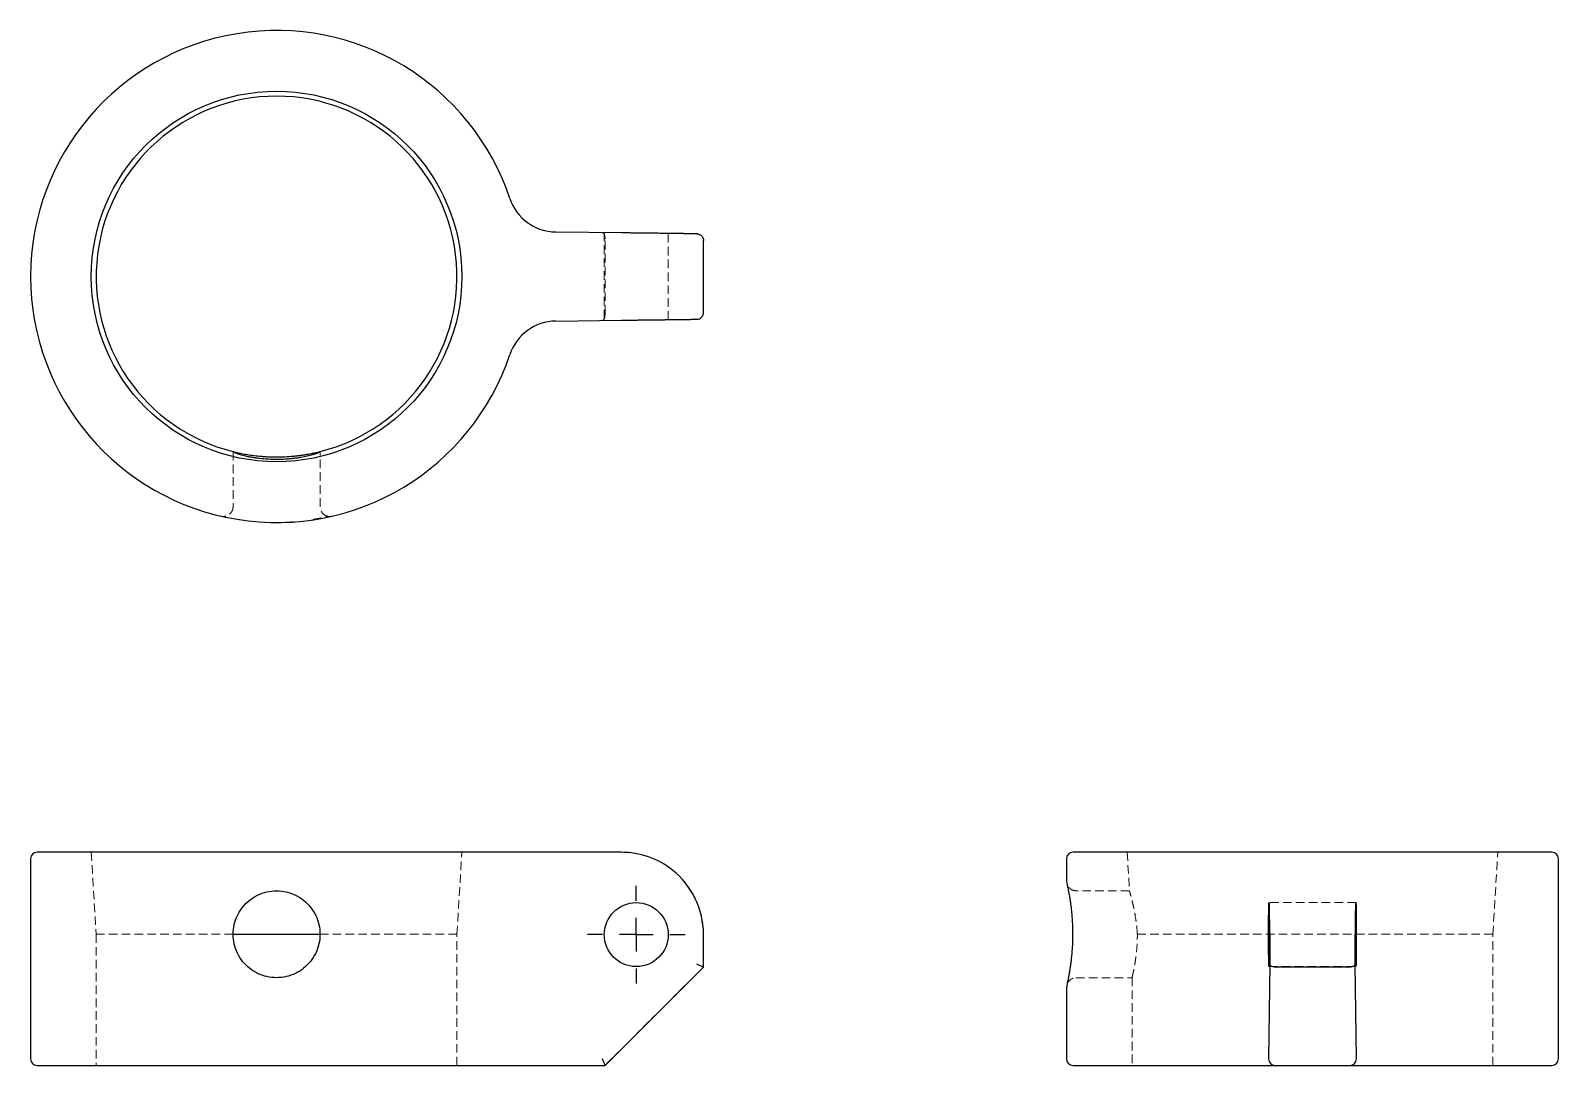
# Model space of a CAD drawing. Header units: millimetres. Extents: x 33 to 260, y 41 to 195.
import ezdxf

# ---------------------------------------------------------------- set-up
doc = ezdxf.new("R2010")
doc.units = ezdxf.units.MM
doc.linetypes.add('HIDDEN', pattern=[1.905, 1.27, -0.635])
doc.layers.add('10', color=7, linetype='Continuous')

# ---------------------------------------------------------------- blocks, each defined once
blk = doc.blocks.new('SW_CENTERMARKSYMBOL_0')
at = {"layer": '10', "color": 0}
for p, q in [((0, 5), (0, 7.24)), ((0, 0), (0, 2.5)), ((-5, 0), (-7.24, 0)), ((0, 0), (-2.5, 0)), ((0, 0), (0, -2.5)), ((0, 0), (2.5, 0)), ((5, 0), (7.24, 0)), ((0, -5), (0, -7.24))]:
    blk.add_line(p, q, dxfattribs=at)

msp = doc.modelspace()

# ---------------------------------------------------------------- linework, layer by layer
at = {"color": 7, "linetype": 'Continuous', "lineweight": 25}
for p, q in [((120.61, 164.51), (110.87, 164.63)), ((132.76, 152.68), (132.76, 163.4)), ((110.87, 151.44), (120.61, 151.56)), ((103.13, 72.68), (33.97, 72.68)), ((110.86, 72.68), (103.13, 72.68)), ((120.6, 72.68), (110.86, 72.68)), ((211.77, 72.68), (187.54, 72.68)), ((217.41, 72.68), (211.77, 72.68)), ((217.54, 72.68), (217.41, 72.68)), ((228.54, 72.68), (217.54, 72.68)), ((228.66, 72.68), (228.54, 72.68)), ((234.3, 72.68), (228.66, 72.68)), ((258.53, 72.68), (234.3, 72.68)), ((33, 71.71), (33, 42.05)), ((186.57, 71.71), (186.57, 68.43)), ((259.5, 42.05), (259.5, 71.71)), ((186.57, 68.43), (186.68, 67.87)), ((63.02, 60.53), (75.91, 60.53)), ((132.76, 55.66), (132.76, 60.53)), ((216.7, 60.53), (216.7, 56.07)), ((229.37, 56.07), (229.37, 60.53)), ((118.17, 41.08), (132.76, 55.66)), ((216.7, 56.07), (216.53, 42.05)), ((228.39, 55.66), (217.68, 55.66)), ((217.68, 55.66), (217.68, 55.66)), ((228.4, 55.66), (228.39, 55.66)), ((229.55, 42.05), (229.37, 56.07)), ((186.68, 53.18), (186.57, 52.62)), ((186.57, 52.62), (186.57, 42.05)), ((33.97, 41.08), (103.13, 41.08)), ((103.13, 41.08), (110.86, 41.08)), ((110.86, 41.08), (118.17, 41.08)), ((118.17, 41.08), (118.17, 41.08)), ((187.54, 41.08), (211.77, 41.08)), ((211.77, 41.08), (217.41, 41.08)), ((217.41, 41.08), (217.51, 41.08)), ((217.51, 41.08), (228.57, 41.08)), ((228.57, 41.08), (228.66, 41.08)), ((228.66, 41.08), (234.3, 41.08)), ((234.3, 41.08), (258.53, 41.08))]:
    msp.add_line(p, q, dxfattribs=at)
at = {"color": 7, "linetype": 'HIDDEN', "lineweight": 18}
for p, q in [((118.05, 164.54), (118.05, 151.53)), ((118.17, 152.51), (118.17, 163.57)), ((127.53, 151.65), (127.53, 164.42)), ((63.02, 132.08), (63.02, 123.93)), ((75.91, 123.93), (75.91, 132.08)), ((61.89, 122.51), (61.89, 122.5)), ((77.04, 122.5), (77.05, 122.51)), ((63.93, 121.99), (64.02, 121.98)), ((68.1, 121.6), (68.25, 121.59)), ((70.67, 121.59), (70.79, 121.6)), ((75.4, 122.06), (75.47, 122.07)), ((42, 72.68), (42.72, 60.53)), ((96.21, 60.53), (96.94, 72.68)), ((195.57, 72.68), (195.91, 66.95)), ((249.78, 60.53), (250.51, 72.68)), ((186.68, 67.87), (186.68, 67.86)), ((195.91, 66.97), (187.98, 66.97)), ((229.48, 65.21), (216.59, 65.21)), ((63.02, 60.53), (42.72, 60.53)), ((42.72, 60.53), (42.72, 41.08)), ((96.21, 60.53), (75.91, 60.53)), ((96.21, 41.08), (96.21, 60.53)), ((132.76, 60.53), (132.76, 55.66)), ((249.78, 60.53), (197.08, 60.53)), ((249.78, 41.08), (249.78, 60.53)), ((132.76, 55.66), (118.17, 41.08)), ((132.76, 55.66), (132.76, 55.66)), ((132.76, 55.66), (132.76, 55.66)), ((216.59, 55.73), (229.48, 55.73)), ((186.68, 53.19), (186.68, 53.18)), ((187.98, 54.08), (196.3, 54.08)), ((196.29, 54.11), (196.29, 41.08)), ((118.17, 41.08), (118.17, 41.08))]:
    msp.add_line(p, q, dxfattribs=at)
at = {"color": 7, "linetype": 'Continuous', "lineweight": 25}
for centre, radius in [((69.47, 158.04), 27.47), ((122.79, 60.47), 4.74)]:
    msp.add_circle(centre, radius, dxfattribs=at)
for centre, radius, start, end in [((69.47, 158.04), 36.47, 18.5052, 341.4947), ((69.47, 158.04), 26.74, 283.9402, 256.0598), ((110.97, 171.93), 7.29, 198.5052, 269.2778), ((110.97, 144.15), 7.29, 90.7225, 161.4947), ((33.97, 71.71), 0.972, 90, 180), ((187.54, 71.71), 0.972, 90, 180), ((258.53, 71.71), 0.972, 0, 90), ((33.97, 42.05), 0.972, 180, 270), ((187.54, 42.05), 0.972, 180, 270), ((258.53, 42.05), 0.972, 270, 0)]:
    msp.add_arc(centre, radius, start, end, dxfattribs=at)
at = {"color": 7, "linetype": 'HIDDEN', "lineweight": 18}
for centre, major_axis, ratio, start_param, end_param in [((117.77, 163.57), (0.012, 0.972), 0.41419, 4.721304, 6.283185), ((119.14, 163.56), (-0.688, 0.696), 0.987472, 0.776484, 0.785398), ((117.77, 152.5), (-0.012, 0.972), 0.41419, 3.141593, 4.703474), ((119.14, 152.52), (0.688, 0.696), 0.987472, 2.356194, 2.365109), ((131.78, 56.07), (0.972, -0.403), 0.004457, 0.001848, 1.560037), ((117.77, 42.05), (-0.403, 0.972), 0.010759, 3.146051, 4.707932)]:
    msp.add_ellipse(centre, major_axis=major_axis, ratio=ratio, start_param=start_param, end_param=end_param, dxfattribs=at)
at = {"color": 7, "linetype": 'Continuous', "lineweight": 25}
for centre, ratio in [((216.59, 60.47), 0.01261), ((229.48, 60.47), 0.012606)]:
    msp.add_ellipse(centre, major_axis=(0, 4.74), ratio=ratio, dxfattribs=at)
for centre, major_axis, ratio, start_param, end_param in [((131.78, 56.07), (0.972, -0.403), 0.004458, 6.283184, 7.843219), ((217.68, 56.07), (0.972, -0.006), 0.41419, 3.156814, 4.715003), ((228.4, 56.07), (0.972, 0.006), 0.41419, 4.709781, 6.26797), ((117.77, 42.05), (-0.403, 0.972), 0.010763, 3.146049, 4.707931), ((217.5, 42.05), (-0.685, 0.694), 0.99479, 0.794314, 2.356196), ((217.52, 42.05), (0.696, 0.688), 0.987469, 3.918075, 3.92699), ((228.56, 42.05), (0.696, -0.688), 0.987474, 5.497786, 5.506701), ((228.57, 42.05), (0.685, 0.694), 0.994792, 3.926992, 5.488874)]:
    msp.add_ellipse(centre, major_axis=major_axis, ratio=ratio, start_param=start_param, end_param=end_param, dxfattribs=at)
for points, knots in [([(131.8, 164.37), (131.8, 164.37), (131.79, 164.37), (131.78, 164.37), (131.76, 164.37), (131.73, 164.37), (131.69, 164.37), (131.65, 164.37), (131.6, 164.37), (131.54, 164.37), (131.48, 164.37), (131.42, 164.37), (131.35, 164.38), (131.27, 164.38), (131.2, 164.38), (131.12, 164.38), (131.03, 164.38), (130.95, 164.38), (130.86, 164.38), (130.77, 164.38), (130.68, 164.38), (130.59, 164.38), (130.5, 164.39), (130.41, 164.39), (130.32, 164.39), (130.22, 164.39), (130.13, 164.39), (130.04, 164.39), (129.95, 164.39), (129.86, 164.39), (129.78, 164.4), (129.69, 164.4), (129.61, 164.4), (129.53, 164.4), (129.45, 164.4), (129.37, 164.4), (129.29, 164.4), (129.22, 164.4), (129.15, 164.4), (129.09, 164.4), (129.02, 164.4), (128.96, 164.41), (128.91, 164.41), (128.85, 164.41), (128.81, 164.41), (128.76, 164.41), (128.72, 164.41), (128.68, 164.41), (128.64, 164.41), (128.61, 164.41), (128.59, 164.41), (128.57, 164.41), (128.55, 164.41), (128.53, 164.41), (128.38, 164.41), (128.07, 164.42), (127.59, 164.42), (127.09, 164.43), (126.57, 164.44), (126.02, 164.44), (125.47, 164.45), (124.89, 164.46), (124.31, 164.46), (123.71, 164.47), (123.1, 164.48), (122.49, 164.49), (121.87, 164.49), (121.24, 164.5), (120.82, 164.51), (120.61, 164.51)], [0, 0, 0, 0, 0.018047, 0.035768, 0.053162, 0.070229, 0.086968, 0.10338, 0.119463, 0.135216, 0.15064, 0.165733, 0.180494, 0.194923, 0.209019, 0.222782, 0.236211, 0.249306, 0.262067, 0.274493, 0.286585, 0.298343, 0.309766, 0.320855, 0.331609, 0.34203, 0.352117, 0.361871, 0.371292, 0.38038, 0.389135, 0.397559, 0.40565, 0.41341, 0.420839, 0.427936, 0.434703, 0.441139, 0.447245, 0.45302, 0.458465, 0.46358, 0.468365, 0.47282, 0.476945, 0.48074, 0.484205, 0.48734, 0.490145, 0.492619, 0.494764, 0.496578, 0.498063, 0.499217, 0.50004, 0.535665, 0.571321, 0.607011, 0.642729, 0.67847, 0.714226, 0.749985, 0.785741, 0.821486, 0.857213, 0.892923, 0.928617, 0.964304, 1, 1, 1, 1]), ([(131.8, 164.37), (132.05, 164.37), (132.3, 164.26), (132.65, 163.9), (132.76, 163.65), (132.76, 163.4)], [0, 0, 0, 0, 0.5, 0.5, 1, 1, 1, 1]), ([(120.61, 151.56), (120.72, 151.56), (120.93, 151.57), (121.24, 151.57), (121.54, 151.58), (121.84, 151.58), (122.13, 151.58), (122.42, 151.59), (122.7, 151.59), (122.97, 151.59), (123.23, 151.6), (123.49, 151.6), (123.74, 151.6), (123.98, 151.61), (124.22, 151.61), (124.45, 151.61), (124.67, 151.61), (124.88, 151.62), (125.09, 151.62), (125.29, 151.62), (125.48, 151.62), (125.66, 151.63), (125.84, 151.63), (126.01, 151.63), (126.18, 151.63), (126.34, 151.64), (126.49, 151.64), (126.63, 151.64), (126.77, 151.64), (126.91, 151.64), (127.03, 151.64), (127.15, 151.65), (127.27, 151.65), (127.38, 151.65), (127.48, 151.65), (127.58, 151.65), (127.67, 151.65), (127.76, 151.65), (127.84, 151.65), (127.92, 151.66), (127.99, 151.66), (128.06, 151.66), (128.12, 151.66), (128.18, 151.66), (128.23, 151.66), (128.28, 151.66), (128.32, 151.66), (128.36, 151.66), (128.4, 151.66), (128.43, 151.66), (128.45, 151.66), (128.48, 151.66), (128.5, 151.66), (128.51, 151.66), (128.67, 151.66), (128.96, 151.67), (129.36, 151.67), (129.73, 151.68), (130.08, 151.68), (130.4, 151.69), (130.69, 151.69), (130.95, 151.69), (131.17, 151.7), (131.36, 151.7), (131.52, 151.7), (131.65, 151.7), (131.74, 151.7), (131.79, 151.7), (131.79, 151.7), (131.8, 151.7)], [0, 0, 0, 0, 0.018049, 0.035771, 0.053167, 0.070235, 0.086976, 0.103389, 0.119473, 0.135228, 0.150653, 0.165747, 0.180509, 0.19494, 0.209037, 0.222801, 0.236231, 0.249327, 0.262088, 0.274516, 0.286608, 0.298366, 0.30979, 0.320879, 0.331634, 0.342056, 0.352143, 0.361897, 0.371318, 0.380407, 0.389162, 0.397586, 0.405678, 0.413438, 0.420867, 0.427964, 0.434731, 0.441167, 0.447273, 0.453048, 0.458493, 0.463608, 0.468393, 0.472848, 0.476973, 0.480768, 0.484233, 0.487368, 0.490172, 0.492647, 0.494791, 0.496605, 0.498089, 0.499243, 0.500067, 0.535691, 0.571347, 0.607036, 0.642753, 0.678493, 0.714246, 0.750004, 0.785758, 0.821499, 0.857224, 0.892931, 0.928622, 0.964307, 1, 1, 1, 1]), ([(75.91, 132.08), (75.91, 132.06), (75.87, 132.02), (75.74, 131.95), (75.69, 131.93), (75.57, 131.87), (75.5, 131.84), (75.26, 131.75), (75.06, 131.69), (74.59, 131.55), (74.32, 131.48), (73.73, 131.34), (73.41, 131.27), (72.89, 131.18), (72.7, 131.15), (72.33, 131.1), (72.14, 131.07), (71.76, 131.03), (71.56, 131.01), (71.15, 130.97), (70.95, 130.96), (70.32, 130.92), (69.9, 130.91), (69.05, 130.91), (68.62, 130.92), (67.79, 130.97), (67.39, 131), (66.8, 131.07), (66.61, 131.1), (66.23, 131.15), (66.05, 131.18), (65.71, 131.24), (65.54, 131.27), (65.21, 131.34), (65.06, 131.37), (64.61, 131.48), (64.35, 131.55), (63.88, 131.68), (63.68, 131.75), (63.36, 131.87), (63.23, 131.93), (63.07, 132.02), (63.02, 132.06), (63.02, 132.08)], [0, 0, 0, 0, 0.0625, 0.0625, 0.09375, 0.09375, 0.125, 0.125, 0.1875, 0.1875, 0.25, 0.25, 0.3125, 0.3125, 0.34375, 0.34375, 0.375, 0.375, 0.40625, 0.40625, 0.4375, 0.4375, 0.5, 0.5, 0.5625, 0.5625, 0.625, 0.625, 0.65625, 0.65625, 0.6875, 0.6875, 0.71875, 0.71875, 0.75, 0.75, 0.8125, 0.8125, 0.875, 0.875, 0.9375, 0.9375, 1, 1, 1, 1]), ([(63.02, 132.08), (63.02, 132.08), (63.07, 132.07), (63.19, 132.04), (63.24, 132.03), (63.36, 132), (63.44, 131.98), (63.68, 131.93), (63.88, 131.88), (64.23, 131.81), (64.35, 131.79), (64.62, 131.74), (64.76, 131.71), (65.21, 131.63), (65.53, 131.58), (66.23, 131.49), (66.61, 131.44), (67.19, 131.39), (67.39, 131.37), (67.79, 131.35), (68, 131.33), (68.62, 131.3), (69.04, 131.29), (69.88, 131.29), (70.31, 131.3), (71.14, 131.34), (71.54, 131.37), (72.13, 131.43), (72.32, 131.45), (72.69, 131.49), (72.87, 131.51), (73.22, 131.56), (73.39, 131.58), (73.71, 131.63), (73.87, 131.66), (74.32, 131.74), (74.59, 131.79), (75.05, 131.88), (75.25, 131.93), (75.58, 132), (75.7, 132.03), (75.87, 132.07), (75.91, 132.08), (75.91, 132.08)], [0, 0, 0, 0, 0.0625, 0.0625, 0.09375, 0.09375, 0.125, 0.125, 0.1875, 0.1875, 0.21875, 0.21875, 0.25, 0.25, 0.3125, 0.3125, 0.375, 0.375, 0.40625, 0.40625, 0.4375, 0.4375, 0.5, 0.5, 0.5625, 0.5625, 0.625, 0.625, 0.65625, 0.65625, 0.6875, 0.6875, 0.71875, 0.71875, 0.75, 0.75, 0.8125, 0.8125, 0.875, 0.875, 0.9375, 0.9375, 1, 1, 1, 1]), ([(132.76, 60.53), (132.76, 64.16), (129.71, 70.46), (123.33, 72.68), (120.6, 72.68)], [-1.570796, -1.570796, -1.570796, -1.570796, -0.673198, 0, 0, 0, 0]), ([(63.03, 60.52), (63.03, 61.01), (63.13, 61.98), (63.94, 64.27), (66.08, 66.42), (69.47, 67.19), (72.37, 66.52), (74.67, 64.68), (75.96, 62.02), (75.96, 59.04), (74.67, 56.37), (72.37, 54.53), (70.43, 54.08), (69.47, 54.08)], [0.8003841, 0.8003841, 0.8003841, 0.8003841, 0.8289693, 0.8575545, 0.9433099, 1.0004802, 1.0576505, 1.1148208, 1.1719911, 1.2291614, 1.2863317, 1.343502, 1.4006723, 1.4006723, 1.4006723, 1.4006723]), ([(186.68, 67.86), (186.68, 67.86), (186.68, 67.84), (186.72, 67.68), (186.77, 67.41), (186.85, 67.03), (186.94, 66.53), (187.05, 65.9), (187.16, 65.15), (187.27, 64.28), (187.37, 63.34), (187.43, 62.49), (187.47, 61.63), (187.49, 60.68), (187.48, 59.54), (187.41, 58.24), (187.31, 57.12), (187.21, 56.22), (187.11, 55.55), (187.01, 54.91), (186.91, 54.34), (186.82, 53.84), (186.74, 53.47), (186.69, 53.22), (186.69, 53.2), (186.68, 53.19)], [0, 0, 0, 0, 0.036476, 0.077487, 0.116591, 0.153731, 0.200162, 0.243089, 0.2825, 0.335034, 0.37985, 0.417066, 0.450425, 0.490905, 0.539256, 0.595559, 0.660067, 0.695539, 0.73318, 0.773022, 0.815062, 0.859282, 0.90568, 0.954193, 1, 1, 1, 1]), ([(69.47, 54.08), (68.5, 54.08), (66.57, 54.53), (64.26, 56.37), (63.19, 58.59), (63.03, 60.04), (63.03, 60.52)], [0.6002881, 0.6002881, 0.6002881, 0.6002881, 0.6574584, 0.7146287, 0.771799, 0.8003841, 0.8003841, 0.8003841, 0.8003841])]:
    msp.add_open_spline(points, degree=3, knots=knots, dxfattribs=at)
msp.add_open_spline([(131.8, 151.7), (132.05, 151.71), (132.55, 151.92), (132.76, 152.42), (132.76, 152.68)], degree=3, dxfattribs=at)
at = {"color": 7, "linetype": 'HIDDEN', "lineweight": 18}
for points, knots in [([(61.28, 122.5), (61.38, 122.48), (61.58, 122.45), (61.8, 122.49), (61.9, 122.51)], [0, 0, 0, 0, 0.501357, 1, 1, 1, 1]), ([(63.03, 123.93), (63.01, 123.77), (62.98, 123.44), (62.73, 123.01), (62.36, 122.66), (62.05, 122.56), (61.89, 122.51)], [0, 0, 0, 0, 0.250131, 0.50059, 0.749998, 1, 1, 1, 1]), ([(74.86, 122.02), (74.89, 122.03), (75.12, 122.06), (75.52, 122.14), (76.04, 122.24), (76.47, 122.34), (76.82, 122.43), (76.94, 122.46), (77, 122.48)], [0, 0, 0, 0, 0.022982, 0.195594, 0.379879, 0.575524, 0.782257, 1, 1, 1, 1]), ([(77.05, 122.51), (76.89, 122.56), (76.58, 122.66), (76.21, 123.01), (75.96, 123.44), (75.93, 123.77), (75.91, 123.93)], [0, 0, 0, 0, 0.24999, 0.4994, 0.749873, 1, 1, 1, 1]), ([(76.97, 122.49), (77.08, 122.48), (77.31, 122.44), (77.53, 122.48), (77.64, 122.5)], [0, 0, 0, 0, 0.499195, 1, 1, 1, 1]), ([(70.79, 121.6), (70.9, 121.6), (71.23, 121.61), (71.73, 121.65), (72.11, 121.68), (72.27, 121.69)], [0, 0, 0, 0, 0.206825, 0.670837, 1, 1, 1, 1]), ([(120.6, 72.68), (121.13, 72.66), (122.19, 72.62), (123.76, 72.3), (125.27, 71.79), (126.7, 71.08), (128.02, 70.2), (129.22, 69.15), (130.27, 67.95), (131.16, 66.62), (131.86, 65.19), (132.37, 63.68), (132.69, 62.18), (132.73, 61.19), (132.74, 60.72)], [0, 0, 0, 0, 0.084217, 0.168433, 0.25265, 0.336866, 0.421083, 0.5053, 0.589516, 0.673733, 0.757949, 0.842166, 0.926383, 1, 1, 1, 1]), ([(188.03, 66.97), (187.89, 66.98), (187.6, 67.01), (187.21, 67.2), (186.88, 67.49), (186.75, 67.74), (186.68, 67.87)], [0, 0, 0, 0, 0.250105, 0.500495, 0.750078, 1, 1, 1, 1]), ([(197.08, 60.53), (197.06, 60.88), (197, 61.6), (196.87, 62.64), (196.71, 63.63), (196.54, 64.52), (196.35, 65.32), (196.19, 65.99), (196.04, 66.5), (195.95, 66.83), (195.91, 66.97), (195.91, 66.95), (195.91, 66.95)], [0, 0, 0, 0, 0.104657, 0.212425, 0.317059, 0.424597, 0.531593, 0.641659, 0.748989, 0.859642, 0.963385, 1, 1, 1, 1]), ([(196.3, 54.11), (196.3, 54.1), (196.3, 54.1), (196.34, 54.29), (196.42, 54.64), (196.54, 55.16), (196.66, 55.83), (196.8, 56.64), (196.92, 57.56), (197.02, 58.58), (197.07, 59.58), (197.08, 60.24), (197.08, 60.53)], [0, 0, 0, 0, 0.064798, 0.167549, 0.273235, 0.376922, 0.483473, 0.589724, 0.699025, 0.805626, 0.915471, 1, 1, 1, 1]), ([(186.68, 53.18), (186.75, 53.31), (186.88, 53.57), (187.21, 53.85), (187.6, 54.04), (187.89, 54.07), (188.03, 54.08)], [0, 0, 0, 0, 0.250036, 0.49954, 0.749806, 1, 1, 1, 1])]:
    msp.add_open_spline(points, degree=3, knots=knots, dxfattribs=at)

# ---------------------------------------------------------------- block references
at = {"layer": '10'}
msp.add_blockref('SW_CENTERMARKSYMBOL_0', (122.79, 60.47), dxfattribs=at)

doc.saveas('drawing.dxf')
